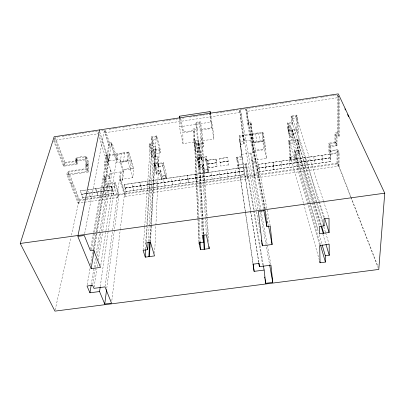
<?xml version="1.0" encoding="UTF-8"?>
<svg xmlns="http://www.w3.org/2000/svg" width="405" height="405" viewBox="0 0 405 405"><rect width="100%" height="100%" fill="white"/><g stroke="black" fill="none" stroke-linecap="round" stroke-linejoin="round"><path stroke-width="0.3" stroke-dasharray="2.02 1.52" d="M334.94 142.276L328.895 143.157L330.014 146.068L336.109 145.187L334.94 142.276L334.965 132.967L337.152 132.648L338.357 135.523L336.15 135.847L334.965 132.967M335.801 142.859L329.761 143.734L330.89 146.65L336.975 145.77L335.801 142.859L335.836 133.564L338.028 133.245L339.233 136.126L337.026 136.444L335.836 133.564M336.109 145.187L336.15 135.847M336.975 145.77L337.026 136.444M259.752 209.846L253.525 175.127L251.621 158.881L252.462 158.76L254.897 178.033L338.129 166.212L336.98 163.24L337.051 150.351L328.941 151.521L328.895 143.157M337.152 132.648L337.37 94.826L335.507 95.104M350.558 196.653L337.816 163.782L337.912 149.536L329.791 150.711L329.761 143.734M338.028 133.245L338.286 95.95M338.129 166.212L338.226 153.287L337.051 150.351M338.357 135.523L338.641 97.554L337.795 95.195M338.975 166.09L339.091 152.472L337.912 149.536M339.233 136.126L339.562 98.04M159.869 173.791L156.345 174.297L156.492 171.254L159.995 170.748L159.869 173.791L161.296 179.38L166.546 178.625L166.622 175.573L163.443 162.628L154.594 163.914L154.432 166.936L155.267 166.814L155.662 159.342L154.887 156.31L157.677 155.9L158.441 158.937L158.097 166.404L163.342 165.64L163.443 162.628M165.559 178.089L165.64 175.041L162.061 175.552L161.949 178.605L165.559 178.089L162.673 166.44L162.775 163.423L155.601 164.47L155.444 167.493L157.003 173.517L160.532 173.006L160.653 169.968L157.145 170.475L157.003 173.517M161.296 179.38L161.408 176.322L166.622 175.573M155.652 156.791L156.041 149.394L155.257 146.271L152.427 146.691L151.966 154.062L152.781 157.211L155.652 156.791L154.852 153.642L160.188 152.857L160.314 149.88L156.892 135.923L151.379 136.743L151.181 139.679L152.751 145.84L149.086 146.382L152.113 158.026L156.254 157.423L155.277 153.576M154.644 253.378L155.885 225.625M155.91 224.993L159.292 149.303L151.971 150.382L147.197 226.37M158.689 167.022L158.821 164M180.676 183.708L179.228 176.671M158.269 167.083L158.406 164.06M158.097 166.404L157.317 163.342L157.677 155.9M156.892 135.923L156.735 138.854L151.181 139.679M150.255 241.436L155.262 149.896M150.493 242.377L151.374 226.036M151.409 225.408L156.203 136.784L152.427 137.346L145.684 243.03M149.734 241.507L154.837 149.961M154.852 153.642L155.257 146.271M152.781 157.211L153.227 149.81L152.427 146.691M148.2 241.496L149.091 226.415M149.126 225.787L153.971 143.471L152.427 137.346M145.78 248.979L145.896 247.096M146.215 242.069L147.162 226.997M152.751 145.84L152.933 142.884L151.379 136.743M152.933 142.884L149.293 143.426L151.308 151.207L151.116 154.189L151.966 154.062M143.107 250.285L144.691 227.018M144.732 226.39L150.336 144.013L153.971 143.471M172.829 184.827L171.32 177.805M149.086 146.382L149.293 143.426M164.997 185.941L163.428 178.939M246.053 167.209L238.069 168.358L237.634 165.351L245.557 164.212L247.556 179.076L124.968 196.491L120.032 180.903L122.492 180.549L122.082 179.243L132.784 177.699L133.721 168.657L128.866 151.971L105.907 155.358L104.333 164.303L109.117 178.716L103.776 179.486L106.419 187.257L114.139 186.148L114.585 183.065L106.915 184.164L106.419 187.257M130.223 169.052L131.225 160.081L119.809 161.752L122.442 170.297L133.721 168.657M124.968 196.491L125.332 193.382L120.437 177.835L119.622 177.952L124.532 193.499L120.376 228.587M126.157 191.555L125.965 192.345L125.16 188.057M111.836 300.652L120.3 229.215M157.18 187.059L155.55 180.073M132.784 177.699L127.798 160.871L128.866 151.971M126.952 160.993L128.041 152.093M122.492 180.549L123.641 171.472L123.247 170.176L122.082 179.243M123.474 161.504L124.634 152.594M106.778 288.355L119.065 194.273L115.182 182.306L107.507 183.409L96.233 253.636M84.422 202.247L117.86 197.498L118.27 194.39L114.585 183.065M120.032 180.903L121.232 171.826M105.077 286.274L120.432 171.943M120.315 161.965L121.54 153.049M149.379 188.173L147.688 181.197M85.546 197.275L113.365 193.306L113.132 194.177L113.319 193.301L112.408 189.879L86.209 193.605M100.258 286.548L108.211 230.992M108.302 230.369L115.182 182.306M113.132 194.177L113.248 193.398M127.798 160.871L116.837 162.476L118.144 153.551M100.759 265.538L105.832 231.26M105.923 230.632L117.318 153.672M88.123 189.753L111.415 186.34L111.102 188.016L111.334 186.467M111.203 188.001L111.405 186.376L88.184 189.707M94.122 287.104L96.906 269.052M97.291 266.566L97.772 263.452M98.253 260.339L102.678 231.711M102.774 231.088L111.709 173.208L105.907 155.358M109.117 178.716L110.555 169.644M92.725 284.644L95.377 267.832M95.474 267.209L96.653 259.742M97.24 256.006L101.073 231.721M101.174 231.098L110.762 170.297M91.246 284.71L93.94 267.933M94.041 267.31L95.636 257.367M107.229 187.14L107.72 184.052M94.35 249.303L97.144 232.45M97.246 231.827L110.013 154.75M111.552 145.572L112.043 142.611L109.477 142.99L108.965 145.957L111.552 145.572L116.837 162.476M103.351 189.13L103.645 187.454L105.649 194.41M104.333 164.303L107.695 163.812L109.193 154.872M93.717 249.48L96.532 232.642M96.633 232.014L111.41 143.456L108.849 143.836L93.484 232.551M106.247 170.075L107.765 161.079L119.905 159.297L120.624 161.63M87.222 284.761L90.047 267.933M90.568 264.819L105.335 176.95L109.816 176.302L109.603 175.648L104.298 176.418L103.776 179.486M91.555 249.779L109.704 143.709M103.999 180.139L104.52 177.071M90.583 249.303L93.378 233.174M95.57 190.244L95.955 188.674M108.965 145.957L104.784 132.744L105.335 129.823L109.477 142.99M133.827 190.39L132.015 183.45M84.66 233.614L104.465 129.954L108.849 143.836M98.243 132.025L97.883 133.782L54.351 140.332L64.157 165.427L76.302 163.64L77.041 160.613L75.927 157.601L86.397 156.052L88.827 162.921L88.179 165.954L86.295 166.232L88.361 171.978L67.883 174.965L78.853 203.042L83.805 202.338M82.402 198.556L82.539 197.696L84.954 197.362M88.361 171.978L88.999 168.925L86.959 163.195L88.827 162.921M126.071 191.494L244.012 174.661L126.056 191.57L124.219 184.498L243.04 167.442L243.294 169.067L242.954 167.574M78.302 203.766L66.795 174.418L87.288 171.426L87.936 168.374L85.885 162.638L87.753 162.364L85.804 156.867L77.021 158.168L76.277 161.19L77.395 164.207L63.59 166.237L53.657 140.905M86.295 166.232L86.959 163.195M55.207 309.886L70.916 237.7M71.452 235.229L78.98 200.627L67.589 171.35L87.936 168.374M78.853 203.042L79.532 199.908L68.668 171.897L88.999 168.925M87.288 171.426L85.217 165.67L87.1 165.397L87.753 162.364M80.099 192.461L80.408 190.826L86.366 189.935M85.217 165.67L85.885 162.638M88.179 165.954L85.723 159.064L86.397 156.052M85.971 159.762L86.645 156.745M243.532 171.092L125.12 188.036L124.219 184.498M87.1 165.397L85.131 159.884L85.804 156.867M77.395 164.207L78.124 161.175L77.021 158.168M71.042 185.242L71.791 182.149M76.024 160.496L76.768 157.474M76.302 163.64L75.178 160.623L75.927 157.601M67.883 174.965L68.668 171.897M112.382 189.793L111.415 186.34L112.382 189.793L86.235 193.534M86.7 197.184L113.344 193.382L112.408 189.879M66.795 174.418L67.589 171.35M63.59 166.237L64.415 163.195L54.594 137.943M64.157 165.427L64.982 162.39L55.282 137.371L57.748 136.996M54.351 140.332L55.282 137.371M90.264 196.602L88.148 189.677M82.595 197.701L86.108 197.265M82.539 197.696L80.423 190.79L86.341 190.006M58.366 136.905L59.601 136.718M62.071 136.348L64.537 135.974M65.154 135.883L67.625 135.508M68.243 135.417L71.331 134.951M71.943 134.86L74.414 134.485M75.031 134.394L78.119 133.928M78.737 133.832L81.203 133.463M81.82 133.367L84.291 132.997M84.908 132.901L87.991 132.435M88.609 132.344L89.844 132.157M92.315 131.787L94.78 131.412M95.398 131.321L97.868 130.947M101.625 130.38L103.331 130.126M109.082 129.256L114.696 128.41M115.324 128.314L116.569 128.127M119.065 127.752L120.315 127.56M122.811 127.185L124.684 126.902M125.307 126.811L130.304 126.056M135.923 125.211L141.537 124.36M142.165 124.269L145.284 123.798M145.906 123.702L147.157 123.515M149.653 123.135L151.526 122.857M152.153 122.761L157.145 122.006M162.764 121.161L168.379 120.31M169.006 120.219L172.125 119.748M172.753 119.652L175.249 119.278M175.871 119.181L178.367 118.807M178.995 118.711L183.986 117.956M189.606 117.111L195.22 116.265M195.848 116.169L198.966 115.698M199.594 115.607L202.09 115.228M202.713 115.136L205.208 114.757M205.836 114.666L210.828 113.911M216.447 113.061L222.067 112.215M222.689 112.119L225.808 111.648M226.435 111.557L228.931 111.178M229.554 111.086L232.05 110.707M232.678 110.616L238.92 109.674M245.283 211.41L237.446 157.813L242.084 157.14L241.993 156.457L236.51 157.251L236.945 160.233L242.468 159.433L240.499 144.357L243.977 143.851L239.542 109.578L243.481 140.925L244.342 140.798L240.443 109.441L242.205 109.178M242.798 109.087L245.734 108.646L264.951 209.304M264.708 209.086L248.235 122.305L246.64 108.51L247.88 108.322M248.503 108.226L250.989 107.851M251.611 107.76L254.715 107.29M255.337 107.198L257.823 106.824M258.446 106.728L260.931 106.353M261.554 106.262L264.662 105.791M265.28 105.695L267.766 105.32M268.388 105.229L274.605 104.293M275.223 104.196L277.708 103.822M280.199 103.447L281.44 103.26M282.062 103.169L284.548 102.789M285.171 102.698L291.382 101.761M295.113 101.199L301.325 100.263M301.948 100.167L305.056 99.696M305.679 99.605L308.164 99.23M308.782 99.134L311.268 98.759M311.891 98.668L318.107 97.732M320.593 97.357L321.833 97.17M322.456 97.073L324.942 96.699M325.564 96.603L328.05 96.228M330.536 95.853L331.781 95.666M332.399 95.575L334.884 95.2M104.784 132.744L240.028 112.393M246.64 108.51L247.182 111.314L338.641 97.554L337.37 94.826M202.141 234.09L196.415 122.973L199.619 122.492L201.007 130.091L207.775 238.094M193.393 131.225L193.848 142.003L182.994 143.603L179.445 126.811L211.066 122.072L210.337 114.048M197.868 218.113L193.96 129.666L197.564 129.129L196.415 122.973M248.235 122.305L250.892 121.91L253.439 142.464L264.779 140.803L266.465 158.411L255.403 160.005L255.555 161.372L253.014 161.742L251.389 152.923M291.428 122.35L287.661 122.907L288.507 125.758L292.304 125.201L291.428 122.35L291.063 115.921L296.774 115.071L297.695 117.89L298.399 132.551L292.871 133.367L290.724 126.249L287.798 126.679L288.006 129.944L290.086 137.098L293.053 136.662L292.871 133.367M182.994 143.603L182.837 132.799L194.238 131.098L193.96 129.666M201.007 130.091L212.888 128.324L210.524 114.063M245.734 108.646L247.44 123.191L250.093 122.791L270.155 225.489M316.669 201.791L292.359 122.968L292 116.549L295.913 115.967L323.367 200.703M251.459 124.765L248.781 125.165L247.182 111.314M291.063 115.921L291.944 118.746L297.695 117.89M310.179 202.287L288.998 130.187L288.593 123.525L292.359 122.968M195.494 140.322L198.354 139.902L198.951 143.071L199.189 147.425L196.314 147.85L195.696 144.671L195.494 140.322L196.101 143.492L196.314 147.85M199.179 147.126L203.609 146.478L202.551 140.717L213.896 139.042L212.888 128.324M258.719 262.303L241.552 154.351L239.112 135.7L262.855 132.197L264.779 140.803M75.178 160.623L85.723 159.064M64.982 162.39L77.041 160.613M153.227 149.81L156.041 149.394M196.101 143.492L198.951 143.071M288.006 129.944L290.917 129.514L293.053 136.662M76.277 161.19L85.131 159.884M64.415 163.195L78.124 161.175M199.052 218.887L195.559 143.957L202.424 142.945L201.498 137.918L202.363 137.791L203.609 146.478M288.998 130.187L296.571 129.073L319.272 201.229M151.308 151.207L160.314 149.88M195.696 144.671L198.587 144.241L198.354 139.902M203.411 143.532L199.017 144.18L199.918 151.03L195.736 151.642L193.848 142.003M287.661 122.907L288.168 131.053L297.488 129.676L298.399 132.551M290.086 137.098L289.889 133.802L289.008 133.934L288.168 131.053M195.736 151.642L195.595 148.681L199.751 148.068M197.372 150.083L200.197 149.668L200.779 152.751L201.209 160.142L206.51 159.373L206.297 156.386L197.351 157.692L197.503 160.684L198.349 160.557L197.746 157.454L197.372 150.083L197.969 153.161L200.779 152.751M155.662 159.342L158.441 158.937M296.298 154.108L296.607 159.955L290.648 160.81L289.833 157.839L288.75 140.444L297.953 139.102L298.855 142.008L299.411 153.657L296.298 154.108L295.432 151.161L298.52 150.711L299.411 153.657M303.487 203.219L290.633 157.039L289.661 141.031L297.118 139.943L323.063 224.4M288.75 140.444L289.585 143.36L298.855 142.008M157.317 163.342L154.477 163.757L155.267 166.814M197.746 157.454L200.617 157.039L200.197 149.668M199.67 167.356L198.48 161.246L198.328 158.249L205.583 157.196L207.735 168.976L207.957 171.998L204.312 172.525L203.052 163.833L199.508 164.344L199.67 167.356L203.239 166.84M266.465 158.411L264.551 149.632L252.892 151.328L251.875 142.403L263.68 140.672L265.599 149.364M111.709 173.208L123.641 171.472M241.552 154.351L253.879 152.558L255.555 161.372M155.444 167.493L162.673 166.44M198.48 161.246L205.791 160.183L205.583 157.196M207.988 161.823L207.861 160.233L215.981 159.023L217.181 166.49L209.117 167.655L207.861 160.198L208.094 161.808M219.48 158.593L227.625 157.413L228.83 165.655L228.724 164.82L220.654 166.065L219.485 158.659L227.625 157.413M216.138 160.638L215.986 159.054L207.861 160.233M320.32 244.463L294.86 156.431L294.541 150.589L297.634 150.144L313.257 202.115M202.343 164.622L202.525 167.635L198.961 168.151L198.804 165.134L202.343 164.622L203.604 173.305L208.909 172.54L208.686 169.518L206.297 156.386M208.484 163.929L216.589 162.785M220.067 162.329L228.187 161.185M207.735 168.976L204.115 169.498L203.052 163.833M238.378 164.567L246.306 163.423L254.117 210.195M290.633 157.039L294.86 156.431M203.416 170.277L208.686 169.518M289.833 157.839L295.741 156.988L296.607 159.955M329.791 150.711L330.91 153.647L339.091 152.472M330.181 154.082L330.515 161.549L257.929 171.912L257.059 164.592L330.181 154.082L330.364 157.818L257.494 168.277M330.217 154.148L257.059 164.592M328.941 151.521L330.05 154.462L338.226 153.287M124.203 184.574L243.056 167.559M330.333 157.753L257.484 168.186L330.369 157.91M85.642 193.62L81.501 194.375L85.647 193.777M125.135 187.966L243.547 171.183L125.145 188.128M81.471 194.284L85.673 193.706M86.24 193.696L112.387 189.95M330.515 161.549L257.924 171.826L258.076 172.667M244.038 175.517L243.916 174.757M79.532 199.908L118.27 194.39M119.065 194.273L124.532 193.499M125.332 193.382L247.06 176.043L247.556 179.076M246.306 163.423L247.88 175.927L253.525 175.127M254.345 175.006L336.98 163.24M78.98 200.627L337.816 163.782M322.021 155.328L322.355 162.643M313.845 156.502L314.245 163.802M335.806 142.155L336.98 145.061M337.816 163.119L350.882 196.764M351.115 197.356L378.143 266.956M305.689 157.672L306.15 164.956M350.786 197.24L378.093 267.675M297.543 158.846L298.07 166.111M104.298 176.418L106.915 184.164M105.335 176.95L107.507 183.409M289.418 160.01L290.01 167.26M114.139 186.148L117.86 197.498M99.058 137.386L107.695 163.812M99.65 134.445L108.201 160.79L109.036 160.669L99.357 130.724M323.565 201.305L328.627 216.928M108.58 160.957L106.945 155.915L128.238 152.776L130.41 160.198M319.459 201.832L324.375 217.465M292 116.549L318.533 201.366M318.72 201.968L323.803 218.214M111.41 143.456L116.443 159.58L117.278 159.459L112.043 142.611M316.852 202.394L323.534 224.056M323.803 226.81L325.473 232.242M325.66 232.845L328.992 243.704M292.4 129.686L314.234 201.731M314.417 202.338L321.388 225.342M292.44 130.42L293.311 133.301L293.534 137.325L289.251 137.953L288.507 125.758M291.959 129.752L313.708 201.801M313.895 202.409L320.836 225.418M297.989 150.787L298.875 153.733M313.44 202.723L320.345 225.686M322.891 234.146L325.797 243.815M281.308 161.175L281.961 168.409M288.593 123.525L312.052 202.277M312.235 202.885L319.089 225.909M310.357 202.895L318.365 230.161M287.798 126.679L289.889 133.802M294.541 150.589L318.426 232.232M319.135 234.647L321.965 244.326M294.896 157.11L295.756 160.076M289.661 141.031L319.515 244.954M288.795 141.158L289.626 144.074M303.659 203.826L319.388 260.334M290.674 157.717L291.499 160.689M289.788 157.16L290.608 160.127M156.345 174.297L153.46 163.195L157.565 162.597L158.517 166.344M150.336 144.013L151.971 150.382M155.601 164.47L157.145 170.475M154.594 163.914L156.492 171.254M160.653 169.968L162.061 175.552M159.995 170.748L161.949 178.605M140.743 185.824C143.841 198.546 137.599 173.031 140.707 185.809M156.203 136.784L160.188 152.857M162.775 163.423L166.546 178.625M265.133 163.498L265.918 170.702M262 132.319L263.908 140.93M258.476 132.84L260.304 141.456M179.896 118.68L182.837 132.799M180.777 118.655L183.531 131.959L193.251 130.511L192.967 129.033L196.572 128.491L195.418 122.366L200.343 121.632L201.725 129.251L211.916 127.727L209.37 112.463M255.282 133.311L257.033 141.937M195.595 148.681L193.722 139.072L194.587 138.94L195.559 143.957M197.351 157.692L198.804 165.134M198.961 168.151L196.759 156.887L200.915 156.279L201.634 160.081L201.457 157.094M187.854 179.081C190.345 191.975 185.338 166.116 187.839 179.066M251.763 133.832L253.439 142.464M198.328 158.249L199.508 164.344M250.913 133.959L265.331 209.137M266.282 214.103L268.424 225.266M258.177 172.651L258.036 171.897M267.067 221.464L267.776 225.18M198.587 144.241L199.918 151.03M200.617 157.039L201.209 160.142M202.525 167.635L203.604 173.305M247.44 123.191L263.62 209.238M195.762 177.952C198.146 190.871 193.352 164.956 195.747 177.932M206.51 159.373L208.909 172.54M205.791 160.183L207.957 171.998M250.558 153.044L260.891 209.846M261.002 210.468L270.834 264.541M260.197 212.326L269.654 265.027M240.443 109.441L258.051 209.618M243.359 135.073L259.701 230.263M259.808 230.885L260.233 233.371M242.509 135.199L243.977 143.851M254.224 210.818L263.285 265.078M247.88 175.927L262.678 265.199M211.066 122.072L213.896 139.042M239.112 135.7L240.499 144.357M239.618 139.578L241.01 148.276M241.289 150.397L239.892 141.679L252.442 139.836L252.72 142.276M241.066 150.63L250.594 210.585M250.69 211.207L258.805 262.167M244.139 175.502L243.04 167.442M237.446 157.813L253.059 263.554M245.374 212.033L252.928 263.25M236.51 157.251L238.069 168.358M236.039 175.81L235.016 168.662M240.737 141.553L240.054 136.282L262.07 133.032L262.835 140.793M245.557 164.212L247.06 176.043M253.014 161.742L254.897 178.033M253.727 151.207L253.879 152.558M250.093 122.791L252.006 139.669L252.872 139.543L250.892 121.91M228.081 176.944L227.002 169.811M273.577 165.949C272.216 152.715 274.919 179.152 273.567 165.974M262.855 132.197L264.551 149.632M216.032 160.653L215.986 159.089M220.143 178.078L218.999 170.961M217.181 166.49L209.117 167.655M201.857 129.965L202.551 140.717M202.424 142.945L207.223 217.763M207.264 218.391L208.798 242.286M289.585 143.36L290.648 160.81M199.619 122.492L205.32 217.12M205.355 217.753L206.342 234.156M201.584 157.778L201.761 160.77M201.163 157.839L201.341 160.831M290.724 126.249L290.917 129.514M212.22 179.207L211.01 172.11M291.944 118.746L292.304 125.201M198.88 143.466L203.912 234.703M198.455 143.532L203.345 234.146M197.564 129.129L202.313 217.5M202.348 218.133L203.229 234.546M295.432 151.161L295.741 156.988M295.913 115.967L296.571 129.073M297.118 139.943L297.634 150.144M296.774 115.071L297.488 129.676M297.953 139.102L298.52 150.711M199.083 219.515L200.141 242.185M194.238 131.098L199.189 241.79M197.898 218.746L198.931 242.119M330.338 157.844L330.485 161.484M204.307 180.336L203.042 173.254M179.395 118.716L179.445 126.811M330.014 146.068L330.05 154.462M330.89 146.65L330.91 153.647M97.949 195.509L96.937 192.097L97.949 195.509M96.911 192.005L95.889 188.568L96.911 192.005M130.602 160.866L120.827 162.299L123.044 169.528L132.724 168.121L130.602 160.866M262.901 141.492L252.796 142.975L253.646 150.528L263.65 149.075L262.901 141.492M216.574 162.689L208.499 164.02L216.574 162.689M228.172 161.089L220.082 162.425L228.172 161.089"/><path stroke-width="0.61" d="M149.425 256.583L150.22 242.063M148.888 256.659L149.698 242.134M147.719 249.662L145.684 243.03L150.493 242.377L154.528 255.899L145.268 257.145L143.107 250.285L147.719 249.662L148.164 242.124M145.268 257.145L145.739 249.607M384.75 193.175L378.776 269.436L54.938 311.121L20.25 243.456L54.138 136.769L338.302 93.879L384.75 193.175L20.25 243.456M100.167 287.17L99.544 291.539L89.951 292.79L87.009 286.006L92.624 285.267L93.93 288.35L104.996 286.897L111.537 303.158L104.733 304.033L106.616 289.61M89.951 292.79L91.15 285.333M91.145 268.657L77.795 236.373L84.306 235.477L90.366 250.543L93.616 250.103L100.48 267.406L91.145 268.657L94.142 250.553M78.013 235.487L99.549 129.914M179.395 118.093L179.38 116.225L210.114 111.583L210.423 113.441M263.852 210.473L266.88 226.572L270.272 226.111L272.114 244.493L262.364 245.794L261.833 242.686M203.259 235.173L203.634 242.119L198.956 242.747L200.49 249.738L209.203 248.574L209.081 246.685M324.091 225.863L319.272 226.511L319.429 233.796L329.103 232.5L329.012 218.133L323.99 218.811L324.091 225.863L323.722 224.659M325.326 255.813L329.25 255.302L329.179 244.306L319.687 245.562L320.066 262.764L325.407 262.07L325.326 255.813L322.142 244.929M258.815 262.931L259.413 266.672L270.95 265.164L272.767 282.391L265.68 283.303L265.062 279.556M253.019 263.873L254.122 271.37L264.121 270.064L265.68 283.303M344.908 108.854L345.44 109.998M347.576 114.574L348.644 116.863M99.544 291.539L104.733 304.033M324.754 218.67L329.103 232.5M321.575 225.95L323.772 233.214M321.018 226.02L323.215 233.29M325.979 244.423L329.25 255.302M320.492 245.071L325.407 262.07M319.727 261.549L320.066 262.764M203.634 242.119L202.201 235.356L206.383 234.789L209.203 248.574M179.38 116.225L179.638 117.455M268.545 225.884L272.114 244.493M269.654 265.027L272.767 282.391M261.407 240.2L261.62 241.446M263.387 265.7L264.121 270.064M264.647 277.06L264.855 278.306M254.122 271.37L253.15 264.176L259.003 263.407L259.413 266.672M262.364 245.794L258.38 211.481L265.189 210.544L266.88 226.572M210.114 111.583L210.281 113.43M203.912 234.703L204.707 249.176M203.416 235.401L204.166 249.247M200.141 242.185L200.49 249.738M199.214 242.423L199.3 244.316"/></g></svg>
